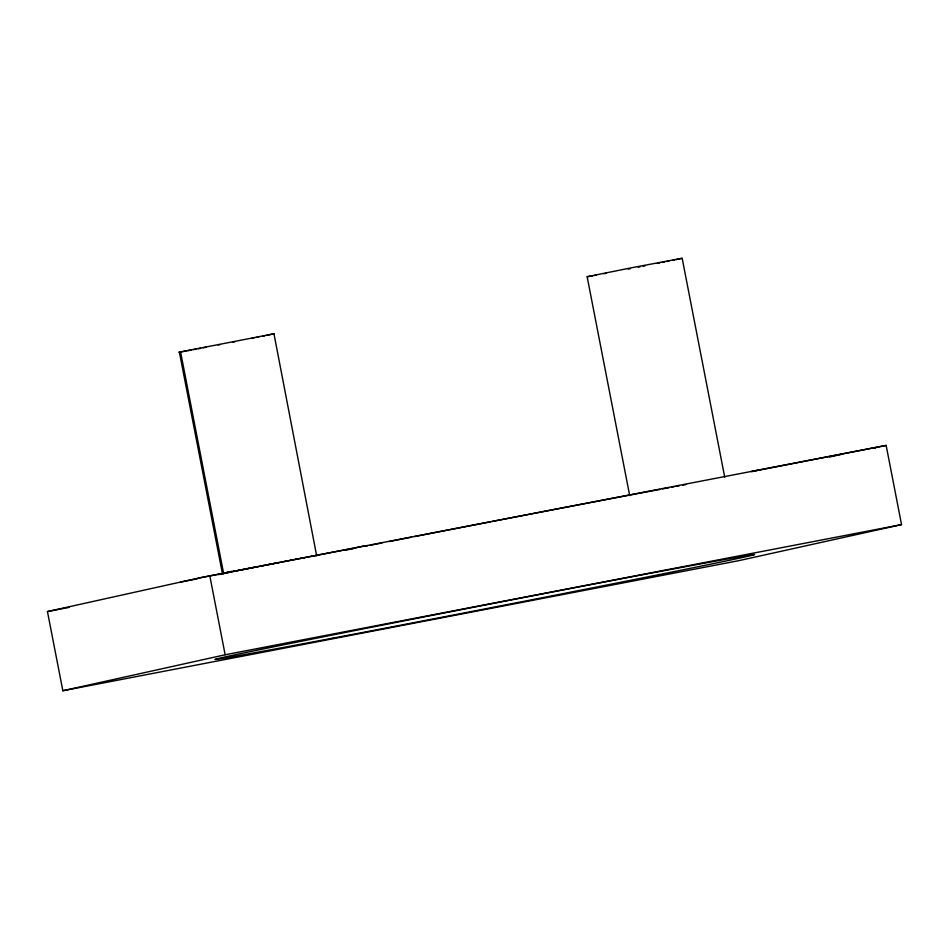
<?xml version="1.0" encoding="UTF-8"?>
<svg xmlns="http://www.w3.org/2000/svg" width="949" height="949" viewBox="0 0 949 949"><rect width="100%" height="100%" fill="white"/><g stroke="black" fill="none" stroke-linecap="round" stroke-linejoin="round"><path stroke-width="1.42" d="M316.634 555.616L273.964 333.775L266.337 335.436M629.685 495.544L587.146 276.728L632.105 267.654L682.165 258.27L724.704 477.086M273.964 333.775L178.946 352.233L182.125 351.747M682.046 258.318L680.563 258.662M222.968 573.706L225.542 573.149M198.519 578.083L886.152 445.425L901.55 524.607L739.235 560.574L62.848 690.742L47.45 611.559L198.519 578.083L352.933 548.308M222.766 573.35L231.746 571.369M218.389 574.667L232.185 571.606M354.38 548.024L363.348 546.043M760.446 469.625L751.478 471.606L886.152 445.425M829.545 457.003L840.921 454.476M873.175 448.319L876.022 447.679M62.848 690.742L225.15 654.774L901.55 524.607M679.709 258.852L676.079 259.623M228.128 572.603L229.67 572.283M672.841 260.287L674.537 259.931M262.79 336.171L264.641 335.792M233.229 571.559L235.222 571.156M256.408 337.453L258.662 337.002M666.862 261.497L668.998 261.07M237.345 570.729L239.599 570.278M251.544 338.425L254.035 337.927M662.236 262.422L664.608 261.948M241.983 569.803L249.717 568.261M657.171 263.431L659.745 262.92M252.47 567.716L258.164 566.6M232.968 342.079L234.937 341.699M643.137 266.195L645.083 265.815M261.082 566.031L264.024 565.45M628.274 269.089L630.255 268.697M638.202 267.155L640.184 266.764M267.001 564.869L269.99 564.287M270.987 564.097L274.949 563.326M218.116 344.973L220.073 344.594M275.934 563.137L278.887 562.567M180.583 582.057L197.416 578.819M47.45 611.559L69.277 607.348M203.193 347.832L205.838 347.322M284.653 561.464L287.452 560.93M290.18 560.408L292.826 559.898M198.187 348.781L200.63 348.319M604.038 273.715L606.387 273.276M295.376 559.412L297.832 558.949M193.62 349.635L195.838 349.22M300.169 558.51L304.487 557.704M191.532 350.027L187.772 350.727M306.432 557.336L308.247 557.004M594.311 275.53L595.972 275.222M186.111 351.035L183.287 351.545M592.817 275.791L587.217 276.74M311.391 556.422L313.882 555.984M315.685 555.675L317.061 555.485M180.547 351.842L223.644 573.552M179.373 352.115L222.469 573.825M209.765 575.592L225.15 654.774M346.005 550.076A274.273 1.91 -11 0 1 353.633 548.558M364.736 546.363A274.273 1.91 -11 0 1 367.56 545.805M370.407 545.248A274.273 1.91 -11 0 1 381.949 542.97M389.268 541.535A274.273 1.91 -11 0 1 411.51 537.17M414.488 536.588A274.273 1.91 -11 0 1 490.633 521.748M492.08 521.464A274.273 1.91 -11 0 1 659.757 489.435M662.521 488.913A274.273 1.91 -11 0 1 669.223 487.667M671.821 487.181A274.273 1.91 -11 0 1 674.359 486.707M676.032 486.398A274.273 1.91 -11 0 1 679.33 485.793M682.568 485.188A274.273 1.91 -11 0 1 685.724 484.607M333.087 638.096A274.273 1.91 -11 0 0 753.708 554.88A274.273 1.91 -11 0 0 369.031 627.74A274.273 1.91 -11 0 0 333.087 638.096"/></g></svg>
